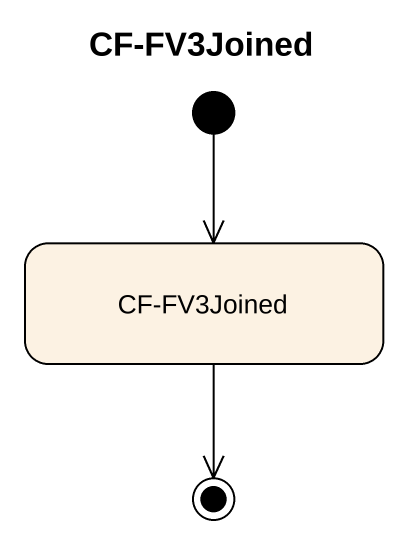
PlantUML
@startuml
title CF-FV3Joined
hide empty description
state "CF-FV3Joined" as CF_FV3Joined
[*] --> CF_FV3Joined
CF_FV3Joined --> [*]
@enduml
